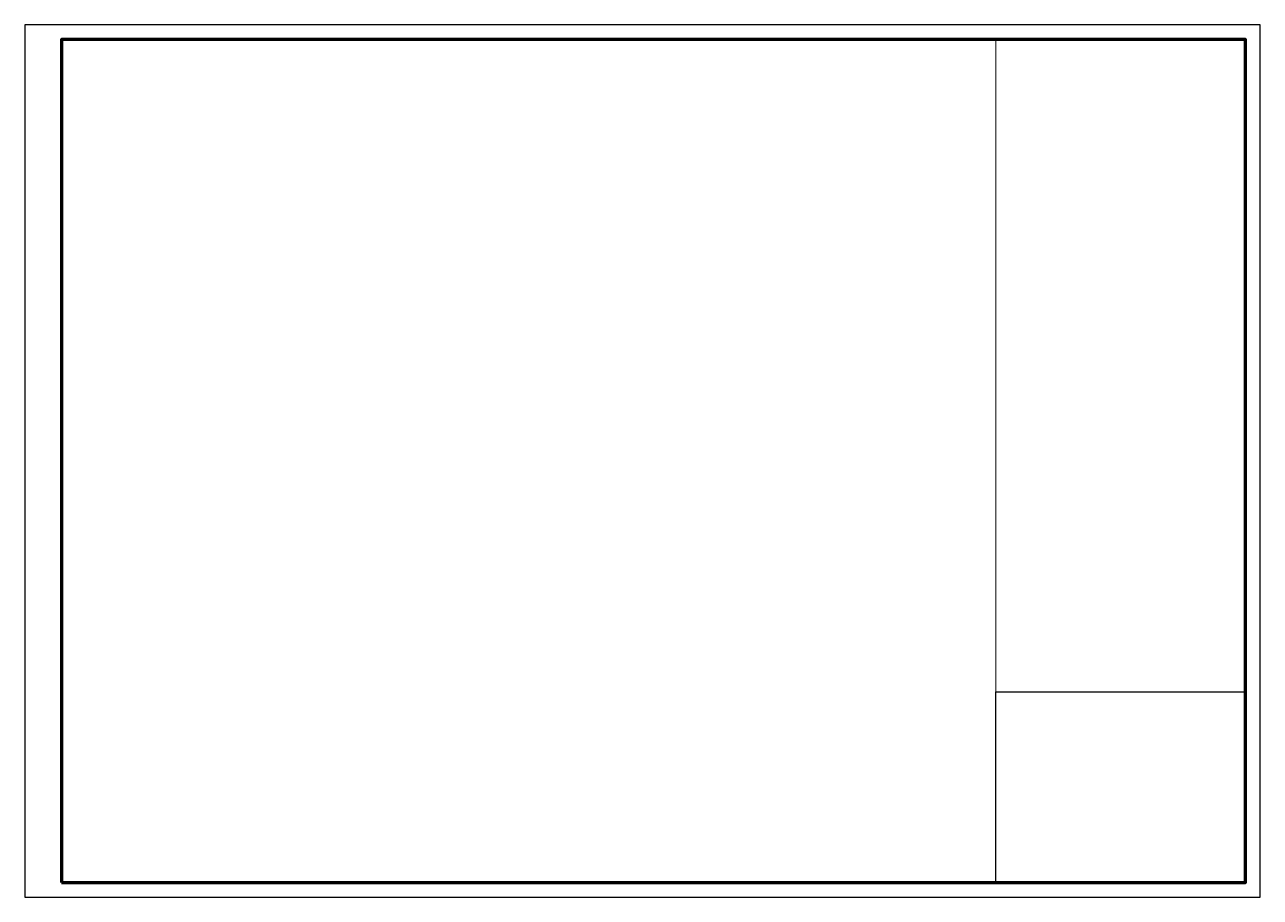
# Paper-space layout 'A1' of a CAD drawing. Header units: millimetres. Extents: x 0 to 841, y 0 to 594.
import ezdxf

# ---------------------------------------------------------------- set-up
doc = ezdxf.new("R2010")
doc.units = ezdxf.units.MM
doc.layers.add('3', color=3, linetype='Continuous')
doc.layers.add('7', color=7, linetype='Continuous')
doc.layers.add('Margem', color=130, linetype='Continuous', lineweight=100)

psp = doc.layouts.new('A1')

# ---------------------------------------------------------------- linework, layer by layer
psp.add_line((661, 139.91), (831, 139.91))
at = {"layer": '3'}
psp.add_line((661, 10), (661, 139.91), dxfattribs=at)
at = {"layer": 'Defpoints'}
psp.add_lwpolyline([(0, 0), (841, 0), (841, 594), (0, 594)], close=True, dxfattribs=at)
at = {"layer": 'Margem', "color": 18, "true_color": 0x000000}
psp.add_lwpolyline([(25, 10), (831, 10), (831, 584), (25, 584)], close=True, dxfattribs=at)

# ---------------------------------------------------------------- viewports
at = {"layer": '7', "view_target_point": (3255.81, 1333.91)}
psp.add_viewport(center=(343, 297), size=(636, 574), view_center_point=(-2474.17, -633.87), view_height=1435, dxfattribs=at)

doc.saveas('drawing.dxf')
